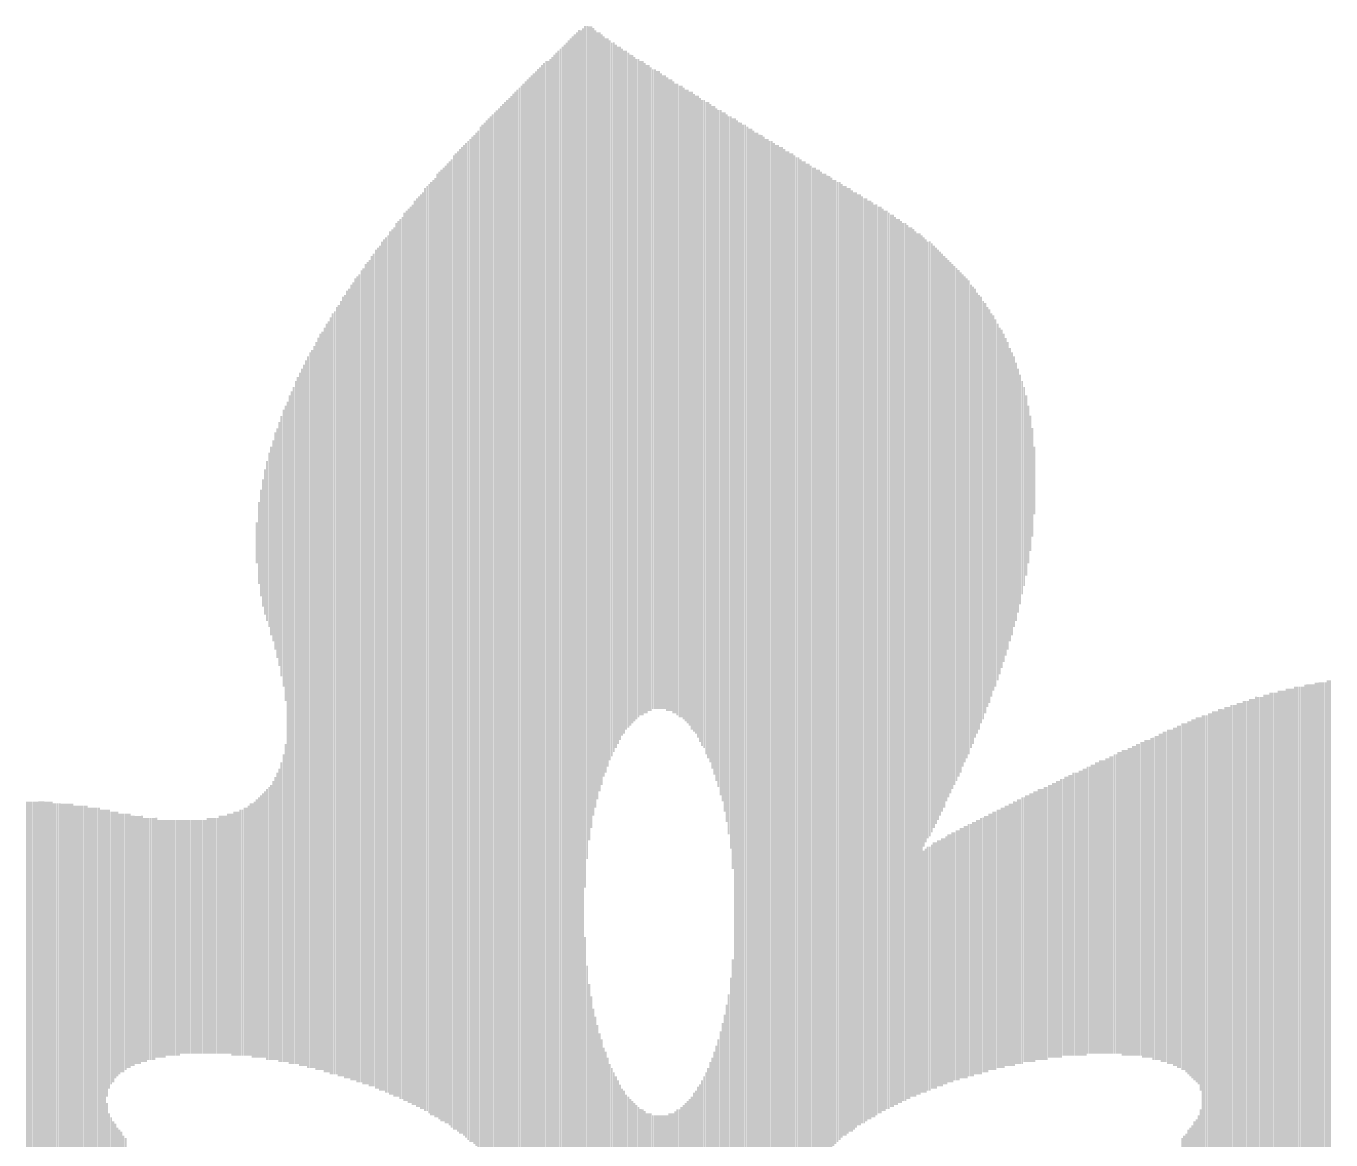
# Model space of a CAD drawing. Extents: x -31.8 to 31.8, y -40.8 to 40.8.
# Drawn here: x -23.448 to -21.832, y -33.438 to -32.059 of the extents above; entities that cross this region are included whole.
import ezdxf

# ---------------------------------------------------------------- set-up
doc = ezdxf.new("R2010")
doc.units = 0
doc.layers.add('21', color=253, linetype='CONTINUOUS')

# ---------------------------------------------------------------- blocks, each defined once
blk = doc.blocks.new('RECT')
blk.add_solid([(-0.5, -0.5), (0.5, -0.5), (-0.5, 0.5), (0.5, 0.5)])

msp = doc.modelspace()

# ---------------------------------------------------------------- block references
at = {"layer": '21', "rotation": 90}
for p, xscale, yscale in [((-22.7634, -33.3134), 2.4994, 0.0026), ((-22.7583, -33.3071), 2.4916, 0.0024), ((-22.7558, -32.5921), 1.0668, 0.0026), ((-22.7532, -32.5743), 1.0312, 0.0024), ((-22.7507, -32.5629), 1.0082, 0.0026), ((-22.7481, -32.5553), 0.993, 0.0024), ((-22.7456, -32.5489), 0.9754, 0.0024), ((-22.7786, -33.3389), 2.5196, 0.0024), ((-22.7761, -33.335), 2.5172, 0.0026), ((-22.7735, -33.33), 2.512, 0.0024), ((-22.771, -33.3262), 2.5094, 0.0024), ((-22.7685, -33.3211), 2.5044, 0.0026), ((-22.7659, -33.3173), 2.5018, 0.0024), ((-22.7608, -33.3109), 2.4942, 0.0024), ((-22.7431, -32.5451), 0.9626, 0.0026), ((-22.7405, -32.5413), 0.9498, 0.0024), ((-22.738, -32.5362), 0.9398, 0.0026), ((-22.7354, -32.5337), 0.9296, 0.0024), ((-22.7329, -32.5299), 0.9168, 0.0024), ((-22.7304, -32.5286), 0.9092, 0.0026), ((-22.7278, -32.5248), 0.9016, 0.0024), ((-22.7253, -32.5222), 0.8916, 0.0026), ((-22.7227, -32.521), 0.8838, 0.0024), ((-22.7202, -32.5184), 0.8788, 0.0024), ((-22.7939, -32.9248), 1.6612, 0.0026), ((-22.7913, -32.9286), 1.6738, 0.0024), ((-22.7888, -33.3566), 2.535, 0.0026), ((-22.7862, -33.3515), 2.5298, 0.0024), ((-22.7837, -33.3478), 2.5272, 0.0024), ((-22.7812, -33.3439), 2.5248, 0.0026), ((-22.7177, -32.5171), 0.8712, 0.0026), ((-22.7151, -32.5159), 0.8636, 0.0024), ((-22.7126, -32.5134), 0.8584, 0.0026), ((-22.71, -32.5121), 0.8508, 0.0024), ((-22.7075, -32.5121), 0.8458, 0.0024), ((-22.705, -32.5095), 0.8408, 0.0026), ((-22.7024, -32.5095), 0.8356, 0.0024), ((-22.6999, -32.5095), 0.8306, 0.0026), ((-22.6973, -32.5083), 0.828, 0.0024), ((-22.8142, -32.921), 1.618, 0.0026), ((-22.8116, -32.9198), 1.6204, 0.0024), ((-22.8091, -32.9197), 1.6256, 0.0024), ((-22.8066, -32.9198), 1.6306, 0.0026), ((-22.804, -32.9197), 1.6358, 0.0024), ((-22.8015, -32.921), 1.6382, 0.0026), ((-22.7989, -32.9223), 1.6458, 0.0024), ((-22.7964, -32.9236), 1.6534, 0.0024), ((-22.6948, -32.5083), 0.8228, 0.0024), ((-22.6923, -32.5083), 0.8178, 0.0026), ((-22.6897, -32.507), 0.8152, 0.0024), ((-22.6872, -32.507), 0.8102, 0.0026), ((-22.6846, -32.507), 0.8102, 0.0024), ((-22.6821, -32.507), 0.8052, 0.0024), ((-22.6796, -32.5083), 0.8026, 0.0026), ((-22.677, -32.507), 0.8, 0.0024), ((-22.6745, -32.5083), 0.7974, 0.0026), ((-22.6719, -32.5083), 0.7924, 0.0024), ((-22.6694, -32.5083), 0.7924, 0.0024), ((-22.8294, -32.9261), 1.5976, 0.0024), ((-22.8269, -32.9248), 1.6002, 0.0026), ((-22.8243, -32.9236), 1.6026, 0.0024), ((-22.8218, -32.9235), 1.6078, 0.0024), ((-22.8193, -32.9223), 1.6102, 0.0026), ((-22.8167, -32.921), 1.6128, 0.0024), ((-22.6669, -32.5095), 0.79, 0.0026), ((-22.6643, -32.5095), 0.79, 0.0024), ((-22.6618, -32.5108), 0.7874, 0.0026), ((-22.6592, -32.5121), 0.7848, 0.0024), ((-22.6567, -32.5121), 0.7848, 0.0024), ((-22.6542, -32.5146), 0.7848, 0.0026), ((-22.6516, -32.5159), 0.7822, 0.0024), ((-22.6491, -32.5159), 0.7822, 0.0026), ((-22.6465, -32.5184), 0.7824, 0.0024), ((-22.8447, -32.9337), 1.5824, 0.0026), ((-22.8421, -32.9324), 1.585, 0.0024), ((-22.8396, -32.9312), 1.5874, 0.0026), ((-22.837, -32.9299), 1.59, 0.0024), ((-22.8345, -32.9286), 1.5926, 0.0024), ((-22.832, -32.9274), 1.595, 0.0026), ((-22.644, -32.5197), 0.7798, 0.0024), ((-22.6415, -32.521), 0.7822, 0.0026), ((-22.6389, -32.5235), 0.7822, 0.0024), ((-22.6364, -32.5235), 0.7822, 0.0026), ((-22.6338, -32.5261), 0.7822, 0.0024), ((-22.6313, -32.5286), 0.7822, 0.0024), ((-22.6288, -32.5299), 0.7848, 0.0026), ((-22.6262, -32.5324), 0.7848, 0.0024), ((-22.6237, -32.5349), 0.79, 0.0026), ((-22.6211, -32.5375), 0.7898, 0.0024), ((-22.8624, -32.822), 1.3232, 0.0024), ((-22.8599, -32.827), 1.3386, 0.0024), ((-22.8574, -32.9426), 1.5748, 0.0026), ((-22.8548, -32.94), 1.5748, 0.0024), ((-22.8523, -32.9388), 1.5772, 0.0026), ((-22.8497, -32.9375), 1.5798, 0.0024), ((-22.8472, -32.935), 1.5798, 0.0024), ((-22.6186, -32.54), 0.79, 0.0024), ((-22.6161, -32.5425), 0.795, 0.0026), ((-22.6135, -32.5464), 0.7974, 0.0024), ((-22.611, -32.5502), 0.8, 0.0026), ((-22.6084, -32.5514), 0.8026, 0.0024), ((-22.6059, -32.5565), 0.8078, 0.0024), ((-22.6034, -32.559), 0.8128, 0.0026), ((-22.6008, -32.5629), 0.8152, 0.0024), ((-22.5983, -32.5679), 0.8204, 0.0026), ((-22.5957, -32.5718), 0.828, 0.0024), ((-22.5932, -32.5769), 0.833, 0.0024), ((-22.8777, -32.8169), 1.2826, 0.0026), ((-22.8751, -32.8182), 1.2902, 0.0024), ((-22.8726, -32.8181), 1.2954, 0.0024), ((-22.8701, -32.8182), 1.3004, 0.0026), ((-22.8675, -32.8194), 1.308, 0.0024), ((-22.865, -32.8207), 1.3156, 0.0026), ((-22.5907, -32.5819), 0.8382, 0.0026), ((-22.5881, -32.587), 0.8484, 0.0024), ((-22.5856, -32.5921), 0.8534, 0.0026), ((-22.583, -32.5984), 0.8662, 0.0024), ((-22.5805, -32.6061), 0.8762, 0.0024), ((-22.578, -32.6149), 0.889, 0.0026), ((-22.5754, -32.6238), 0.9068, 0.0024), ((-22.5729, -32.6378), 0.9296, 0.0026), ((-22.5703, -32.9617), 1.5772, 0.0024), ((-22.5678, -32.9617), 1.5722, 0.0024), ((-22.8904, -32.8181), 1.2548, 0.0026), ((-22.8878, -32.8181), 1.2598, 0.0024), ((-22.8853, -32.8169), 1.2674, 0.0024), ((-22.8828, -32.8169), 1.2724, 0.0026), ((-22.8802, -32.8169), 1.2776, 0.0024), ((-22.5653, -32.9616), 1.5672, 0.0026), ((-22.5627, -32.9604), 1.5646, 0.0024), ((-22.5602, -32.9604), 1.5594, 0.0026), ((-22.5576, -32.9591), 1.557, 0.0024), ((-22.5551, -32.9604), 1.5544, 0.0024), ((-22.5526, -32.9604), 1.5494, 0.0026), ((-22.55, -32.9604), 1.5494, 0.0024), ((-22.5475, -32.9604), 1.5442, 0.0026), ((-22.5449, -32.9616), 1.5418, 0.0024), ((-22.5424, -32.9616), 1.5418, 0.0024), ((-22.9082, -32.8194), 1.2218, 0.0026), ((-22.9056, -32.8194), 1.2268, 0.0024), ((-22.9031, -32.8194), 1.2318, 0.0026), ((-22.9005, -32.8194), 1.237, 0.0024), ((-22.898, -32.8194), 1.242, 0.0024), ((-22.8955, -32.8181), 1.2446, 0.0026), ((-22.8929, -32.8182), 1.2496, 0.0024), ((-22.5399, -32.9629), 1.5392, 0.0026), ((-22.5373, -32.9617), 1.5366, 0.0024), ((-22.5348, -32.9629), 1.5342, 0.0026), ((-22.5322, -32.9642), 1.5316, 0.0024), ((-22.5297, -32.9642), 1.5316, 0.0024), ((-22.5272, -32.9655), 1.529, 0.0026), ((-22.5246, -32.9655), 1.529, 0.0024), ((-22.5221, -32.9667), 1.5266, 0.0026), ((-22.5195, -32.9693), 1.5264, 0.0024), ((-22.517, -32.9693), 1.5264, 0.0024), ((-22.5145, -32.9705), 1.524, 0.0026), ((-22.5119, -32.9705), 1.524, 0.0024), ((-22.9209, -32.8232), 1.1988, 0.0026), ((-22.9183, -32.822), 1.2064, 0.0024), ((-22.9158, -32.8207), 1.209, 0.0026), ((-22.9132, -32.8207), 1.214, 0.0024), ((-22.9107, -32.8207), 1.2192, 0.0024), ((-22.5094, -32.9718), 1.5214, 0.0026), ((-22.5068, -32.9744), 1.5214, 0.0024), ((-22.5043, -32.9744), 1.5214, 0.0024), ((-22.5018, -32.9756), 1.519, 0.0026), ((-22.4992, -32.9756), 1.519, 0.0024), ((-22.4967, -32.9782), 1.5188, 0.0026), ((-22.4941, -32.9794), 1.5164, 0.0024), ((-22.4916, -32.9794), 1.5164, 0.0024), ((-22.4891, -32.982), 1.5162, 0.0026), ((-22.9361, -32.8258), 1.1734, 0.0024), ((-22.9336, -32.8258), 1.1784, 0.0026), ((-22.931, -32.8245), 1.181, 0.0024), ((-22.9285, -32.8245), 1.1862, 0.0026), ((-22.9259, -32.8232), 1.1888, 0.0024), ((-22.9234, -32.8232), 1.1938, 0.0024), ((-22.4865, -32.9832), 1.5138, 0.0024), ((-22.484, -32.9832), 1.5138, 0.0026), ((-22.4814, -32.9858), 1.5138, 0.0024), ((-22.4789, -32.8588), 1.2598, 0.0024), ((-22.4764, -32.8563), 1.2496, 0.0026), ((-22.4738, -32.855), 1.242, 0.0024), ((-22.4713, -32.8524), 1.237, 0.0026), ((-22.4687, -32.8525), 1.2318, 0.0024), ((-22.4662, -32.8499), 1.2268, 0.0024), ((-22.4637, -32.8499), 1.2216, 0.0026), ((-22.9513, -32.8296), 1.1454, 0.0024), ((-22.9488, -32.8296), 1.1506, 0.0024), ((-22.9463, -32.8296), 1.1556, 0.0026), ((-22.9437, -32.8283), 1.1582, 0.0024), ((-22.9412, -32.8283), 1.1632, 0.0026), ((-22.9386, -32.8257), 1.1684, 0.0024), ((-22.4611, -32.8499), 1.2166, 0.0024), ((-22.4586, -32.8486), 1.2142, 0.0026), ((-22.456, -32.8486), 1.209, 0.0024), ((-22.4535, -32.8474), 1.2064, 0.0024), ((-22.451, -32.8473), 1.2014, 0.0026), ((-22.4484, -32.8474), 1.1962, 0.0024), ((-22.4459, -32.8461), 1.1938, 0.0026), ((-22.4433, -32.8461), 1.1886, 0.0024), ((-22.4408, -32.8448), 1.1862, 0.0024), ((-22.4383, -32.8448), 1.181, 0.0026), ((-22.4357, -32.8448), 1.176, 0.0024), ((-22.4332, -32.8448), 1.176, 0.0026), ((-22.964, -32.8346), 1.1252, 0.0024), ((-22.9615, -32.8334), 1.1276, 0.0024), ((-22.959, -32.8334), 1.1328, 0.0026), ((-22.9564, -32.8321), 1.1354, 0.0024), ((-22.9539, -32.8308), 1.143, 0.0026), ((-22.4306, -32.8448), 1.171, 0.0024), ((-22.4281, -32.8435), 1.1684, 0.0024), ((-22.4256, -32.8448), 1.1658, 0.0026), ((-22.423, -32.8448), 1.1608, 0.0024), ((-22.4205, -32.8435), 1.1582, 0.0026), ((-22.4179, -32.8435), 1.1532, 0.0024), ((-22.4154, -32.8435), 1.1532, 0.0024), ((-22.4129, -32.8436), 1.148, 0.0026), ((-22.4103, -32.8448), 1.1456, 0.0024), ((-22.4078, -32.8435), 1.143, 0.0026), ((-22.9793, -32.8397), 1.0998, 0.0026), ((-22.9767, -32.8385), 1.1022, 0.0024), ((-22.9742, -32.8385), 1.1074, 0.0024), ((-22.9717, -32.8372), 1.11, 0.0026), ((-22.9691, -32.8372), 1.115, 0.0024), ((-22.9666, -32.8347), 1.12, 0.0026), ((-22.4052, -32.8436), 1.1378, 0.0024), ((-22.4027, -32.8436), 1.1378, 0.0024), ((-22.4002, -32.8435), 1.1328, 0.0026), ((-22.3976, -32.8448), 1.1302, 0.0024), ((-22.3951, -32.8435), 1.1278, 0.0026), ((-22.3925, -32.8436), 1.1226, 0.0024), ((-22.39, -32.8436), 1.1226, 0.0024), ((-22.3875, -32.8435), 1.1176, 0.0026), ((-22.3849, -32.8448), 1.115, 0.0024), ((-22.3824, -32.8436), 1.1124, 0.0026), ((-22.3798, -32.8448), 1.11, 0.0024), ((-22.9894, -32.8435), 1.082, 0.0024), ((-22.9869, -32.8423), 1.0844, 0.0024), ((-22.9844, -32.8423), 1.0896, 0.0026), ((-22.9818, -32.841), 1.0922, 0.0024), ((-22.3773, -32.8448), 1.1048, 0.0024), ((-22.3748, -32.8448), 1.1048, 0.0026), ((-22.3722, -32.8448), 1.0998, 0.0024), ((-22.3697, -32.8461), 1.0972, 0.0026), ((-22.3671, -32.8448), 1.0948, 0.0024), ((-22.3646, -32.8461), 1.0922, 0.0024), ((-22.3621, -32.8461), 1.087, 0.0026), ((-22.3595, -32.8461), 1.087, 0.0024), ((-22.357, -32.8461), 1.082, 0.0026), ((-23.0021, -32.8499), 1.0592, 0.0024), ((-22.9996, -32.8486), 1.0618, 0.0024), ((-22.9971, -32.8474), 1.0692, 0.0026), ((-22.9945, -32.8461), 1.0718, 0.0024), ((-22.992, -32.8461), 1.0768, 0.0026), ((-22.3544, -32.8474), 1.0794, 0.0024), ((-22.3519, -32.8461), 1.0768, 0.0024), ((-22.3494, -32.8473), 1.0744, 0.0026), ((-22.3468, -32.8486), 1.0718, 0.0024), ((-22.3443, -32.8486), 1.0668, 0.0026), ((-22.3417, -32.8486), 1.0668, 0.0024), ((-22.3392, -32.8486), 1.0618, 0.0024), ((-22.3367, -32.6975), 0.7544, 0.0026), ((-23.0148, -32.855), 1.0388, 0.0024), ((-23.0123, -32.8537), 1.0414, 0.0024), ((-23.0098, -32.8537), 1.0464, 0.0026), ((-23.0072, -32.8512), 1.0514, 0.0024), ((-23.0047, -32.8499), 1.054, 0.0026), ((-22.3341, -32.6962), 0.7468, 0.0024), ((-22.3316, -32.695), 0.739, 0.0026), ((-22.329, -32.6937), 0.7366, 0.0024), ((-22.3265, -32.6924), 0.729, 0.0024), ((-22.324, -32.6911), 0.7214, 0.0026), ((-22.3214, -32.6899), 0.7136, 0.0024), ((-22.3189, -32.6886), 0.706, 0.0026), ((-22.3163, -32.6874), 0.6984, 0.0024), ((-23.0275, -32.8613), 1.016, 0.0024), ((-23.025, -32.8601), 1.0184, 0.0024), ((-23.0225, -32.86), 1.0236, 0.0026), ((-23.0199, -32.8575), 1.0286, 0.0024), ((-23.0174, -32.8562), 1.0312, 0.0026), ((-22.3138, -32.6861), 0.6908, 0.0024), ((-22.3113, -32.6848), 0.6832, 0.0026), ((-22.3087, -32.6823), 0.673, 0.0024), ((-22.3062, -32.681), 0.6654, 0.0026), ((-22.3036, -32.6797), 0.6578, 0.0024), ((-22.3011, -32.6784), 0.6502, 0.0024), ((-23.0377, -32.8677), 0.9982, 0.0024), ((-23.0352, -32.8664), 1.0008, 0.0026), ((-23.0326, -32.8639), 1.0058, 0.0024), ((-23.0301, -32.8639), 1.0108, 0.0026), ((-22.2986, -32.6772), 0.6426, 0.0026), ((-22.296, -32.6759), 0.635, 0.0024), ((-22.2935, -32.6746), 0.6274, 0.0026), ((-22.2909, -32.6734), 0.6196, 0.0024), ((-22.2884, -32.6708), 0.6096, 0.0024), ((-22.2859, -32.6695), 0.602, 0.0026), ((-23.0504, -32.874), 0.9754, 0.0024), ((-23.0479, -32.8728), 0.9778, 0.0026), ((-23.0453, -32.8715), 0.9854, 0.0024), ((-23.0428, -32.8702), 0.988, 0.0026), ((-23.0402, -32.8677), 0.993, 0.0024), ((-22.2833, -32.6683), 0.5942, 0.0024), ((-22.2808, -32.667), 0.5868, 0.0026), ((-22.2782, -32.6657), 0.574, 0.0024), ((-22.2757, -32.6645), 0.5664, 0.0024), ((-22.2732, -32.6619), 0.5562, 0.0026), ((-23.058, -32.8791), 0.96, 0.0024), ((-23.0555, -32.8765), 0.9652, 0.0026), ((-23.0529, -32.8766), 0.9702, 0.0024), ((-22.2706, -32.662), 0.546, 0.0024), ((-22.2681, -32.6607), 0.5384, 0.0026), ((-22.2655, -32.6581), 0.5284, 0.0024), ((-22.263, -32.6581), 0.5182, 0.0024), ((-22.2605, -32.6556), 0.508, 0.0026), ((-23.0682, -32.8855), 0.9422, 0.0026), ((-23.0656, -32.8842), 0.9448, 0.0024), ((-23.0631, -32.8816), 0.95, 0.0024), ((-23.0606, -32.8816), 0.955, 0.0026), ((-22.2579, -32.6543), 0.4952, 0.0024), ((-22.2554, -32.6531), 0.4876, 0.0026), ((-22.2528, -32.6518), 0.4748, 0.0024), ((-22.2503, -32.6492), 0.4648, 0.0024), ((-23.0783, -32.8931), 0.922, 0.0024), ((-23.0758, -32.8906), 0.927, 0.0024), ((-23.0733, -32.8893), 0.9296, 0.0026), ((-23.0707, -32.888), 0.9372, 0.0024), ((-22.2478, -32.6492), 0.4546, 0.0026), ((-22.2452, -32.648), 0.4418, 0.0024), ((-22.2427, -32.6467), 0.4292, 0.0026), ((-22.2401, -32.6442), 0.419, 0.0024), ((-23.0885, -32.9007), 0.9016, 0.0024), ((-23.086, -32.8981), 0.9068, 0.0026), ((-23.0834, -32.8956), 0.9118, 0.0024), ((-23.0809, -32.8943), 0.9144, 0.0026), ((-22.2376, -32.6429), 0.4064, 0.0024), ((-22.2351, -32.6416), 0.3936, 0.0026), ((-22.2325, -32.6403), 0.381, 0.0024), ((-23.0961, -32.9058), 0.8864, 0.0024), ((-23.0936, -32.9045), 0.889, 0.0026), ((-23.091, -32.902), 0.894, 0.0024), ((-22.23, -32.6391), 0.3632, 0.0026), ((-22.2274, -32.6378), 0.3504, 0.0024), ((-23.1063, -32.9146), 0.8636, 0.0026), ((-23.1037, -32.9121), 0.8686, 0.0024), ((-23.1012, -32.9096), 0.8736, 0.0024), ((-23.0987, -32.9083), 0.8814, 0.0026), ((-22.2249, -32.6353), 0.3352, 0.0024), ((-22.2224, -32.6353), 0.32, 0.0026), ((-22.2198, -32.634), 0.3022, 0.0024), ((-23.1139, -32.921), 0.8458, 0.0024), ((-23.1114, -32.9185), 0.8508, 0.0026), ((-23.1088, -32.9172), 0.8584, 0.0024), ((-22.2173, -32.6327), 0.2844, 0.0026), ((-22.2147, -32.6302), 0.264, 0.0024), ((-23.1215, -32.9299), 0.828, 0.0024), ((-23.119, -32.9274), 0.833, 0.0026), ((-23.1164, -32.9248), 0.8382, 0.0024), ((-22.2122, -32.6289), 0.2464, 0.0024), ((-23.1266, -32.7115), 0.3656, 0.0024), ((-23.1241, -32.9325), 0.8178, 0.0026), ((-22.2097, -32.6277), 0.2234, 0.0026), ((-22.2071, -32.6264), 0.1954, 0.0024), ((-23.1317, -32.7026), 0.3224, 0.0026), ((-23.1291, -32.7051), 0.3428, 0.0024), ((-22.2046, -32.6251), 0.1676, 0.0026), ((-23.1393, -32.6962), 0.2692, 0.0024), ((-23.1368, -32.6988), 0.2844, 0.0026), ((-23.1342, -32.7), 0.3022, 0.0024), ((-22.202, -32.6238), 0.1346, 0.0024), ((-23.1444, -32.6962), 0.2336, 0.0026), ((-23.1418, -32.6962), 0.249, 0.0024), ((-22.1995, -32.6213), 0.0838, 0.0024), ((-23.1469, -32.695), 0.2158, 0.0024), ((-23.152, -32.6975), 0.1802, 0.0024), ((-23.1495, -32.6962), 0.1982, 0.0026), ((-23.1545, -32.6988), 0.1574, 0.0024), ((-23.1571, -32.6988), 0.132, 0.0026), ((-23.1596, -32.6987), 0.1016, 0.0024), ((-23.1622, -32.6987), 0.0508, 0.0026), ((-21.8363, -33.2918), 0.8458, 0.0026), ((-21.8337, -33.2906), 0.8432, 0.0024), ((-21.915, -33.3134), 0.8534, 0.0024), ((-21.9125, -33.3134), 0.8534, 0.0026), ((-21.9099, -33.3134), 0.8534, 0.0024), ((-21.9074, -33.3109), 0.8534, 0.0024), ((-21.9049, -33.3109), 0.8534, 0.0026), ((-21.9023, -33.3109), 0.8534, 0.0024), ((-21.8998, -33.3097), 0.8508, 0.0026), ((-21.8972, -33.3084), 0.8534, 0.0024), ((-21.8947, -33.3084), 0.8534, 0.0024), ((-21.8922, -33.3071), 0.8508, 0.0026), ((-21.8896, -33.3071), 0.8508, 0.0024), ((-21.8871, -33.3058), 0.8534, 0.0026), ((-21.8845, -33.3046), 0.8508, 0.0024), ((-21.882, -33.3046), 0.8508, 0.0024), ((-21.8795, -33.3046), 0.8508, 0.0026), ((-21.8769, -33.302), 0.8508, 0.0024), ((-21.8744, -33.302), 0.8508, 0.0026), ((-21.8718, -33.302), 0.8508, 0.0024), ((-21.8693, -33.3007), 0.8484, 0.0024), ((-21.8668, -33.3007), 0.8484, 0.0026), ((-21.8642, -33.2995), 0.8508, 0.0024), ((-21.8617, -33.2982), 0.8484, 0.0026), ((-21.8591, -33.2982), 0.8484, 0.0024), ((-21.8566, -33.2982), 0.8484, 0.0024), ((-21.8541, -33.2969), 0.8458, 0.0026), ((-21.8515, -33.2957), 0.8482, 0.0024), ((-21.849, -33.2957), 0.8482, 0.0026), ((-21.8464, -33.2944), 0.8458, 0.0024), ((-21.8439, -33.2944), 0.8458, 0.0024), ((-21.8414, -33.2931), 0.8432, 0.0026), ((-21.8388, -33.2931), 0.8432, 0.0024), ((-21.9633, -33.3287), 0.8534, 0.0026), ((-21.9607, -33.3287), 0.8534, 0.0024), ((-21.9582, -33.3287), 0.8534, 0.0024), ((-21.9557, -33.3261), 0.8534, 0.0026), ((-21.9531, -33.3261), 0.8534, 0.0024), ((-21.9506, -33.3261), 0.8534, 0.0026), ((-21.948, -33.3236), 0.8534, 0.0024), ((-21.9455, -33.3236), 0.8534, 0.0024), ((-21.943, -33.3236), 0.8534, 0.0026), ((-21.9404, -33.3211), 0.8534, 0.0024), ((-21.9379, -33.3211), 0.8534, 0.0026), ((-21.9353, -33.3211), 0.8534, 0.0024), ((-21.9328, -33.3198), 0.856, 0.0024), ((-21.9303, -33.3185), 0.8534, 0.0026), ((-21.9277, -33.3185), 0.8534, 0.0024), ((-21.9252, -33.3172), 0.856, 0.0026), ((-21.9226, -33.316), 0.8534, 0.0024), ((-21.9201, -33.316), 0.8534, 0.0024), ((-21.9176, -33.316), 0.8534, 0.0026), ((-22.009, -33.1382), 0.4368, 0.0024), ((-22.0065, -33.1394), 0.4394, 0.0026), ((-22.0039, -33.1395), 0.4444, 0.0024), ((-22.0014, -33.1407), 0.447, 0.0026), ((-21.9988, -33.1407), 0.4522, 0.0024), ((-21.9963, -33.142), 0.4546, 0.0024), ((-21.9938, -33.1458), 0.4622, 0.0026), ((-21.9912, -33.3376), 0.8508, 0.0024), ((-21.9887, -33.3376), 0.8508, 0.0026), ((-21.9861, -33.3376), 0.8508, 0.0024), ((-21.9836, -33.3351), 0.8508, 0.0024), ((-21.9811, -33.3351), 0.8508, 0.0026), ((-21.9785, -33.3338), 0.8534, 0.0024), ((-21.976, -33.3338), 0.8534, 0.0026), ((-21.9734, -33.3325), 0.8508, 0.0024), ((-21.9709, -33.3312), 0.8534, 0.0024), ((-21.9684, -33.3312), 0.8534, 0.0026), ((-21.9658, -33.33), 0.8508, 0.0024), ((-22.0446, -33.1369), 0.4038, 0.0026), ((-22.042, -33.1382), 0.4064, 0.0024), ((-22.0395, -33.1369), 0.409, 0.0026), ((-22.0369, -33.1369), 0.409, 0.0024), ((-22.0344, -33.1369), 0.414, 0.0024), ((-22.0319, -33.1369), 0.414, 0.0026), ((-22.0293, -33.1369), 0.414, 0.0024), ((-22.0268, -33.1369), 0.419, 0.0026), ((-22.0242, -33.1369), 0.419, 0.0024), ((-22.0217, -33.1369), 0.4242, 0.0024), ((-22.0192, -33.1369), 0.4242, 0.0026), ((-22.0166, -33.1369), 0.4292, 0.0024), ((-22.0141, -33.1369), 0.4292, 0.0026), ((-22.0115, -33.1382), 0.4318, 0.0024), ((-23.1266, -33.1446), 0.3936, 0.0024), ((-22.0776, -33.142), 0.3834, 0.0026), ((-22.075, -33.142), 0.3834, 0.0024), ((-22.0725, -33.1407), 0.386, 0.0024), ((-22.07, -33.1407), 0.386, 0.0026), ((-22.0674, -33.1394), 0.3886, 0.0024), ((-22.0649, -33.1407), 0.3912, 0.0026), ((-22.0623, -33.1395), 0.3936, 0.0024), ((-22.0598, -33.1395), 0.3936, 0.0024), ((-22.0573, -33.1395), 0.3936, 0.0026), ((-22.0547, -33.1382), 0.3962, 0.0024), ((-22.0522, -33.1394), 0.3988, 0.0026), ((-22.0496, -33.1382), 0.4012, 0.0024), ((-22.0471, -33.1382), 0.4012, 0.0024), ((-23.1291, -33.1509), 0.381, 0.0024), ((-22.1182, -33.1496), 0.3632, 0.0024), ((-22.1157, -33.1496), 0.3632, 0.0026), ((-22.1131, -33.1496), 0.3632, 0.0024), ((-22.1106, -33.1483), 0.3658, 0.0024), ((-22.1081, -33.1483), 0.3658, 0.0026), ((-22.1055, -33.1471), 0.3682, 0.0024), ((-22.103, -33.1471), 0.3682, 0.0026), ((-22.1004, -33.1458), 0.3708, 0.0024), ((-22.0979, -33.1458), 0.3708, 0.0024), ((-22.0954, -33.1445), 0.3734, 0.0026), ((-22.0928, -33.1445), 0.3734, 0.0024), ((-22.0903, -33.1445), 0.3784, 0.0026), ((-22.0877, -33.1445), 0.3784, 0.0024), ((-22.0852, -33.1445), 0.3784, 0.0024), ((-22.0827, -33.1432), 0.381, 0.0026), ((-22.0801, -33.1432), 0.381, 0.0024), ((-23.1368, -33.161), 0.3556, 0.0026), ((-23.1342, -33.1598), 0.3632, 0.0024), ((-23.1317, -33.156), 0.3708, 0.0026), ((-22.1512, -33.1585), 0.3504, 0.0024), ((-22.1487, -33.1585), 0.3504, 0.0024), ((-22.1462, -33.1585), 0.3504, 0.0026), ((-22.1436, -33.1572), 0.353, 0.0024), ((-22.1411, -33.1572), 0.353, 0.0026), ((-22.1385, -33.1559), 0.3556, 0.0024), ((-22.136, -33.1559), 0.3556, 0.0024), ((-22.1335, -33.1534), 0.3556, 0.0026), ((-22.1309, -33.1534), 0.3556, 0.0024), ((-22.1284, -33.1522), 0.358, 0.0026), ((-22.1258, -33.1522), 0.358, 0.0024), ((-22.1233, -33.1509), 0.3606, 0.0024), ((-22.1208, -33.1509), 0.3606, 0.0026), ((-23.1444, -33.1687), 0.3402, 0.0026), ((-23.1418, -33.1661), 0.3454, 0.0024), ((-23.1393, -33.1636), 0.3504, 0.0024), ((-22.1817, -33.1674), 0.3378, 0.0024), ((-22.1792, -33.1674), 0.3378, 0.0026), ((-22.1766, -33.1661), 0.3404, 0.0024), ((-22.1741, -33.1661), 0.3404, 0.0024), ((-22.1716, -33.1649), 0.3428, 0.0026), ((-22.169, -33.1649), 0.3428, 0.0024), ((-22.1665, -33.1636), 0.3454, 0.0026), ((-22.1639, -33.1623), 0.3428, 0.0024), ((-22.1614, -33.161), 0.3454, 0.0024), ((-22.1589, -33.161), 0.3454, 0.0026), ((-22.1563, -33.1598), 0.3478, 0.0024), ((-22.1538, -33.1598), 0.3478, 0.0026), ((-23.1622, -33.1763), 0.32, 0.0026), ((-23.1596, -33.175), 0.3226, 0.0024), ((-23.1571, -33.1738), 0.325, 0.0026), ((-23.1545, -33.1725), 0.3276, 0.0024), ((-23.152, -33.1712), 0.3302, 0.0024), ((-23.1495, -33.1712), 0.3352, 0.0026), ((-23.1469, -33.1699), 0.3378, 0.0024), ((-22.2198, -33.1801), 0.3276, 0.0024), ((-22.2173, -33.1801), 0.3276, 0.0026), ((-22.2147, -33.1788), 0.3302, 0.0024), ((-22.2122, -33.1776), 0.3276, 0.0024), ((-22.2097, -33.1763), 0.3302, 0.0026), ((-22.2071, -33.1763), 0.3302, 0.0024), ((-22.2046, -33.175), 0.3328, 0.0026), ((-22.202, -33.175), 0.3328, 0.0024), ((-22.1995, -33.1738), 0.3352, 0.0024), ((-22.197, -33.1725), 0.3326, 0.0026), ((-22.1944, -33.1712), 0.3352, 0.0024), ((-22.1919, -33.1712), 0.3352, 0.0026), ((-22.1893, -33.1712), 0.3352, 0.0024), ((-22.1868, -33.1699), 0.3378, 0.0024), ((-22.1843, -33.1699), 0.3378, 0.0026), ((-23.4466, -33.4138), 0.7898, 0.0024), ((-23.4441, -33.4138), 0.7898, 0.0024), ((-23.4416, -33.4151), 0.7924, 0.0026), ((-23.439, -33.4151), 0.7924, 0.0024), ((-23.4365, -33.4151), 0.7924, 0.0026), ((-23.4339, -33.4151), 0.7924, 0.0024), ((-23.4314, -33.4163), 0.795, 0.0024), ((-23.4289, -33.4163), 0.795, 0.0026), ((-23.4263, -33.4163), 0.795, 0.0024), ((-23.4238, -33.4176), 0.7974, 0.0026), ((-23.4212, -33.4176), 0.7974, 0.0024), ((-23.4187, -33.4176), 0.7974, 0.0024), ((-23.4162, -33.4176), 0.7974, 0.0026), ((-23.4136, -33.4201), 0.7976, 0.0024), ((-23.4111, -33.4201), 0.7976, 0.0026), ((-23.4085, -33.4201), 0.7976, 0.0024), ((-23.406, -33.4201), 0.7976, 0.0024), ((-23.4035, -33.4214), 0.8, 0.0026), ((-23.4009, -33.4214), 0.8, 0.0024), ((-23.3984, -33.4214), 0.8, 0.0026), ((-23.3958, -33.4214), 0.8, 0.0024), ((-23.3933, -33.4227), 0.8026, 0.0024), ((-23.3908, -33.4227), 0.8026, 0.0026), ((-23.3882, -33.424), 0.8, 0.0024), ((-23.3857, -33.424), 0.8, 0.0026), ((-23.3831, -33.4252), 0.8026, 0.0024), ((-23.3806, -33.4252), 0.8026, 0.0024), ((-23.3781, -33.4252), 0.8026, 0.0026), ((-23.3755, -33.4252), 0.8026, 0.0024), ((-23.373, -33.4265), 0.805, 0.0026), ((-23.3704, -33.4277), 0.8026, 0.0024), ((-23.3679, -33.4277), 0.8026, 0.0024), ((-23.3654, -33.4277), 0.8026, 0.0026), ((-23.3628, -33.429), 0.8052, 0.0024), ((-23.3603, -33.429), 0.8052, 0.0026), ((-23.3577, -33.429), 0.8052, 0.0024), ((-23.3552, -33.4303), 0.8026, 0.0024), ((-23.3527, -33.4315), 0.8052, 0.0026), ((-23.3501, -33.4315), 0.8052, 0.0024), ((-23.3476, -33.2067), 0.3556, 0.0026), ((-23.345, -33.2017), 0.3454, 0.0024), ((-23.3425, -33.2004), 0.3378, 0.0024), ((-23.34, -33.1992), 0.3352, 0.0026), ((-23.3374, -33.1966), 0.3302, 0.0024), ((-23.3349, -33.1953), 0.3276, 0.0026), ((-23.1901, -33.1826), 0.3022, 0.0024), ((-23.1876, -33.1826), 0.3022, 0.0026), ((-23.185, -33.1826), 0.3022, 0.0024), ((-23.1825, -33.1813), 0.3048, 0.0026), ((-23.1799, -33.1813), 0.3048, 0.0024), ((-23.1774, -33.1801), 0.3072, 0.0024), ((-23.1749, -33.1801), 0.3072, 0.0026), ((-23.1723, -33.1788), 0.3098, 0.0024), ((-23.1698, -33.1775), 0.3124, 0.0026), ((-23.1672, -33.1788), 0.315, 0.0024), ((-23.1647, -33.1776), 0.3174, 0.0024), ((-22.2503, -33.1915), 0.32, 0.0024), ((-22.2478, -33.1915), 0.32, 0.0026), ((-22.2452, -33.189), 0.32, 0.0024), ((-22.2427, -33.189), 0.32, 0.0026), ((-22.2401, -33.1877), 0.3226, 0.0024), ((-22.2376, -33.1877), 0.3226, 0.0024), ((-22.2351, -33.1852), 0.3224, 0.0026), ((-22.2325, -33.1852), 0.3224, 0.0024), ((-22.23, -33.1839), 0.325, 0.0026), ((-22.2274, -33.1839), 0.325, 0.0024), ((-22.2249, -33.1826), 0.3276, 0.0024), ((-22.2224, -33.1814), 0.325, 0.0026), ((-23.3323, -33.1953), 0.3226, 0.0024), ((-23.3298, -33.1941), 0.32, 0.0024), ((-23.3273, -33.1941), 0.32, 0.0026), ((-23.3247, -33.1928), 0.3174, 0.0024), ((-23.3222, -33.1915), 0.315, 0.0026), ((-23.3196, -33.1915), 0.315, 0.0024), ((-23.3171, -33.1915), 0.3098, 0.0024), ((-23.3146, -33.1915), 0.3098, 0.0026), ((-23.312, -33.1903), 0.3072, 0.0024), ((-23.3095, -33.1903), 0.3072, 0.0026), ((-23.3069, -33.1903), 0.3072, 0.0024), ((-23.3044, -33.189), 0.3048, 0.0024), ((-23.3019, -33.1903), 0.3022, 0.0026), ((-23.2993, -33.1903), 0.3022, 0.0024), ((-23.2968, -33.189), 0.2996, 0.0026), ((-23.2942, -33.189), 0.2996, 0.0024), ((-23.2917, -33.189), 0.2996, 0.0024), ((-23.2892, -33.189), 0.2996, 0.0026), ((-23.2866, -33.1877), 0.2972, 0.0024), ((-23.2841, -33.189), 0.2946, 0.0026), ((-23.2815, -33.189), 0.2946, 0.0024), ((-23.279, -33.189), 0.2946, 0.0024), ((-23.2765, -33.189), 0.2946, 0.0026), ((-23.2739, -33.1877), 0.292, 0.0024), ((-23.2714, -33.1877), 0.292, 0.0026), ((-23.2688, -33.1877), 0.292, 0.0024), ((-23.2663, -33.1877), 0.292, 0.0024), ((-23.2638, -33.1877), 0.292, 0.0026), ((-23.2612, -33.1877), 0.292, 0.0024), ((-23.2587, -33.1877), 0.292, 0.0026), ((-23.2561, -33.1864), 0.2896, 0.0024), ((-23.2536, -33.1864), 0.2896, 0.0024), ((-23.2511, -33.1864), 0.2896, 0.0026), ((-23.2485, -33.1864), 0.2896, 0.0024), ((-23.246, -33.1864), 0.2896, 0.0026), ((-23.2434, -33.1864), 0.2896, 0.0024), ((-23.2409, -33.1864), 0.2896, 0.0024), ((-23.2384, -33.1864), 0.2896, 0.0026), ((-23.2358, -33.1864), 0.2896, 0.0024), ((-23.2333, -33.1864), 0.2896, 0.0026), ((-23.2307, -33.1864), 0.2896, 0.0024), ((-23.2282, -33.1864), 0.2896, 0.0024), ((-23.2257, -33.1864), 0.2896, 0.0026), ((-23.2231, -33.1852), 0.292, 0.0024), ((-23.2206, -33.1852), 0.292, 0.0026), ((-23.218, -33.1852), 0.292, 0.0024), ((-23.2155, -33.1852), 0.292, 0.0024), ((-23.213, -33.1852), 0.292, 0.0026), ((-23.2104, -33.1852), 0.292, 0.0024), ((-23.2079, -33.1839), 0.2946, 0.0026), ((-23.2053, -33.1839), 0.2946, 0.0024), ((-23.2028, -33.1839), 0.2946, 0.0024), ((-23.2003, -33.1839), 0.2946, 0.0026), ((-23.1977, -33.1826), 0.2972, 0.0024), ((-23.1952, -33.1826), 0.2972, 0.0026), ((-23.1926, -33.1839), 0.2996, 0.0024), ((-22.2808, -33.2029), 0.3124, 0.0026), ((-22.2782, -33.2029), 0.3124, 0.0024), ((-22.2757, -33.2017), 0.3148, 0.0024), ((-22.2732, -33.2004), 0.3124, 0.0026), ((-22.2706, -33.1991), 0.315, 0.0024), ((-22.2681, -33.1991), 0.315, 0.0026), ((-22.2655, -33.1979), 0.3174, 0.0024), ((-22.263, -33.1966), 0.315, 0.0024), ((-22.2605, -33.1954), 0.3174, 0.0026), ((-22.2579, -33.1954), 0.3174, 0.0024), ((-22.2554, -33.1928), 0.3174, 0.0026), ((-22.2528, -33.1928), 0.3174, 0.0024), ((-22.3138, -33.2182), 0.3072, 0.0024), ((-22.3113, -33.2169), 0.3048, 0.0026), ((-22.3087, -33.2157), 0.3072, 0.0024), ((-22.3062, -33.2131), 0.3074, 0.0026), ((-22.3036, -33.2131), 0.3074, 0.0024), ((-22.3011, -33.2119), 0.3098, 0.0024), ((-22.2986, -33.2106), 0.3072, 0.0026), ((-22.296, -33.2093), 0.3098, 0.0024), ((-22.2935, -33.2093), 0.3098, 0.0026), ((-22.2909, -33.2068), 0.3098, 0.0024), ((-22.2884, -33.2068), 0.3098, 0.0024), ((-22.2859, -33.2055), 0.3124, 0.0026), ((-22.2833, -33.2055), 0.3124, 0.0024), ((-22.3367, -33.2296), 0.2998, 0.0026), ((-22.3341, -33.2284), 0.3022, 0.0024), ((-22.3316, -33.2258), 0.3022, 0.0026), ((-22.329, -33.2258), 0.3022, 0.0024), ((-22.3265, -33.2233), 0.3022, 0.0024), ((-22.324, -33.222), 0.3048, 0.0026), ((-22.3214, -33.222), 0.3048, 0.0024), ((-22.3189, -33.2194), 0.3048, 0.0026), ((-22.3163, -33.2194), 0.3048, 0.0024), ((-22.7558, -33.8672), 1.3614, 0.0026), ((-22.7532, -33.8811), 1.3182, 0.0024), ((-22.5729, -33.4849), 0.541, 0.0026), ((-22.5754, -33.5001), 0.5258, 0.0024), ((-22.7507, -33.89), 1.2904, 0.0026), ((-22.578, -33.8417), 1.1684, 0.0026), ((-22.7481, -33.8964), 1.2724, 0.0024), ((-22.5805, -33.8481), 1.1556, 0.0024), ((-22.7456, -33.9014), 1.2522, 0.0024), ((-22.7431, -33.904), 1.237, 0.0026), ((-22.583, -33.8544), 1.143, 0.0024), ((-22.7405, -33.9065), 1.2218, 0.0024), ((-22.738, -33.9091), 1.2064, 0.0026), ((-22.5881, -33.8634), 1.12, 0.0024), ((-22.5856, -33.8583), 1.1302, 0.0026), ((-22.7354, -33.9116), 1.1964, 0.0024), ((-22.5932, -33.871), 1.0998, 0.0024), ((-22.5907, -33.8684), 1.11, 0.0026), ((-22.7329, -33.9142), 1.181, 0.0024), ((-22.7304, -33.9142), 1.1708, 0.0026), ((-22.7278, -33.9167), 1.1608, 0.0024), ((-22.5983, -33.8786), 1.0846, 0.0026), ((-22.5957, -33.8748), 1.0922, 0.0024), ((-22.7253, -33.918), 1.148, 0.0026), ((-22.7227, -33.9192), 1.1404, 0.0024), ((-22.7202, -33.9193), 1.1302, 0.0024), ((-22.6059, -33.8862), 1.0642, 0.0024), ((-22.6034, -33.885), 1.0718, 0.0026), ((-22.6008, -33.8812), 1.0794, 0.0024), ((-22.7177, -33.9205), 1.1226, 0.0026), ((-22.7151, -33.9218), 1.115, 0.0024), ((-22.7126, -33.9218), 1.1048, 0.0026), ((-22.6161, -33.8951), 1.0464, 0.0026), ((-22.6135, -33.8938), 1.049, 0.0024), ((-22.611, -33.8913), 1.054, 0.0026), ((-22.6084, -33.8887), 1.0592, 0.0024), ((-22.71, -33.9231), 1.0972, 0.0024), ((-22.7075, -33.923), 1.0922, 0.0024), ((-22.705, -33.9243), 1.0846, 0.0026), ((-22.7024, -33.9243), 1.0794, 0.0024), ((-22.6999, -33.9231), 1.0718, 0.0026), ((-22.6262, -33.9027), 1.0312, 0.0024), ((-22.6237, -33.9014), 1.0338, 0.0026), ((-22.6211, -33.8989), 1.0388, 0.0024), ((-22.6186, -33.8976), 1.0414, 0.0024), ((-23.3476, -33.6132), 0.4418, 0.0026), ((-22.6973, -33.923), 1.0668, 0.0024), ((-22.6948, -33.9231), 1.0616, 0.0024), ((-22.6923, -33.923), 1.0566, 0.0026), ((-22.6897, -33.9243), 1.054, 0.0024), ((-22.6872, -33.9243), 1.049, 0.0026), ((-22.6846, -33.9231), 1.0464, 0.0024), ((-22.6821, -33.923), 1.0414, 0.0024), ((-22.644, -33.9129), 1.021, 0.0024), ((-22.6415, -33.9104), 1.021, 0.0026), ((-22.6389, -33.9104), 1.021, 0.0024), ((-22.6364, -33.9091), 1.0236, 0.0026), ((-22.6338, -33.9078), 1.0262, 0.0024), ((-22.6313, -33.9053), 1.026, 0.0024), ((-22.6288, -33.904), 1.0286, 0.0026), ((-21.9938, -33.5827), 0.3656, 0.0026), ((-23.345, -33.6195), 0.4292, 0.0024), ((-23.3425, -33.6233), 0.4268, 0.0024), ((-23.34, -33.6259), 0.4216, 0.0026), ((-23.3374, -33.6272), 0.419, 0.0024), ((-22.6796, -33.9231), 1.0362, 0.0026), ((-22.677, -33.9218), 1.0336, 0.0024), ((-22.6745, -33.9218), 1.0336, 0.0026), ((-22.6719, -33.9218), 1.0286, 0.0024), ((-22.6694, -33.9205), 1.0262, 0.0024), ((-22.6669, -33.9205), 1.0262, 0.0026), ((-22.6643, -33.9192), 1.0236, 0.0024), ((-22.6618, -33.9192), 1.0236, 0.0026), ((-22.6592, -33.918), 1.021, 0.0024), ((-22.6567, -33.918), 1.021, 0.0024), ((-22.6542, -33.9167), 1.0184, 0.0026), ((-22.6516, -33.9154), 1.021, 0.0024), ((-22.6491, -33.9142), 1.0184, 0.0026), ((-22.6465, -33.9142), 1.0184, 0.0024), ((-22.0039, -33.5941), 0.348, 0.0024), ((-22.0014, -33.5903), 0.3504, 0.0026), ((-21.9988, -33.589), 0.353, 0.0024), ((-21.9963, -33.5865), 0.358, 0.0024), ((-23.3349, -33.6297), 0.414, 0.0026), ((-23.3323, -33.6322), 0.414, 0.0024), ((-23.3298, -33.6335), 0.4114, 0.0024), ((-23.3273, -33.636), 0.4064, 0.0026), ((-23.3247, -33.6373), 0.4038, 0.0024), ((-22.0166, -33.603), 0.3352, 0.0024), ((-22.0141, -33.6017), 0.3378, 0.0026), ((-22.0115, -33.6005), 0.3402, 0.0024), ((-22.009, -33.5967), 0.3428, 0.0024), ((-22.0065, -33.5954), 0.3454, 0.0026)]:
    msp.add_blockref('RECT', p, dxfattribs=dict(at, xscale=xscale, yscale=yscale))

doc.saveas('drawing.dxf')
